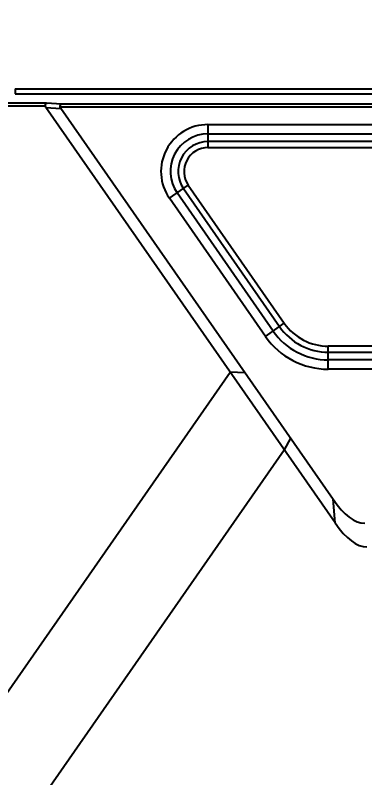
# Model space of a CAD drawing. Header units: millimetres. Extents: x 389 to 17466, y 310 to 5904.
# Drawn here: x 4754.5 to 4813.6, y 1516.9 to 1645.9 of the extents above; entities that cross this region are included whole.
import ezdxf

# ---------------------------------------------------------------- set-up
doc = ezdxf.new("R2010")
doc.units = ezdxf.units.MM
doc.layers.add('DIKE-5_20833-YOUDIM', color=7, linetype='Continuous')
doc.styles.get("Standard").update_dxf_attribs({"font": 'arial.ttf'})
doc.dimstyles.new('DIMSTYLE_14', dxfattribs={"dimtxt": 30, "dimasz": 20, "dimexe": 1.75, "dimexo": 0.875, "dimgap": 2, "dimtad": 1, "dimzin": 9, "dimdsep": 46, "dimtxsty": 'Standard', "dimblk": '_FILLED', "dimcen": 0.09, "dimadec": 0, "dimazin": 0, "dimtp": 0.05, "dimtm": 0.05, "dimtfac": 1, "dimtofl": 0, "dimtmove": 0, "dimatfit": 3, "dimldrblk": '_FILLED', "dimfxl": 1, "dimtolj": 1, "dimarcsym": 0})

# ---------------------------------------------------------------- blocks, each defined once
blk = doc.blocks.new('_FILLED')
at = {"color": 0, "linetype": 'ByBlock'}
blk.add_solid([(0, 0), (-1, 0.2), (-1, -0.2)], dxfattribs=at)
blk = doc.blocks.new('*D39')
at = {"layer": 'Defpoints', "color": 0, "linetype": 'Continuous', "transparency": 16777216}
for p in [(5134.54, 1678.6), (4564.54, 1608.48), (5134.54, 1608.48)]:
    blk.add_point(p, dxfattribs=at)
at = {"layer": 'DIKE-5_20833-YOUDIM', "color": 0, "linetype": 'Continuous', "lineweight": -2, "transparency": 16777216}
for p, q in [((4564.54, 1609.36), (4564.54, 1680.35)), ((5134.54, 1609.36), (5134.54, 1680.35)), ((4584.54, 1678.6), (5114.54, 1678.6))]:
    blk.add_line(p, q, dxfattribs=at)
at = {"layer": 'DIKE-5_20833-YOUDIM', "color": 0, "linetype": 'Continuous', "lineweight": -2, "transparency": 16777216, "xscale": 20, "yscale": 20, "zscale": 20, "rotation": 180}
blk.add_blockref('_FILLED', (4564.54, 1678.6), dxfattribs=at)
at = {"layer": 'DIKE-5_20833-YOUDIM', "color": 0, "linetype": 'Continuous', "lineweight": -2, "transparency": 16777216, "xscale": 20, "yscale": 20, "zscale": 20}
blk.add_blockref('_FILLED', (5134.54, 1678.6), dxfattribs=at)
at = {"layer": 'DIKE-5_20833-YOUDIM', "color": 0, "linetype": 'Continuous', "transparency": 16777216, "insert": (4849.54, 1700.02), "char_height": 30, "attachment_point": 5}
blk.add_mtext('\\A1;570 [1\'-10 1/2"]', dxfattribs=at)
blk = doc.blocks.new('*D42')
at = {"layer": 'Defpoints', "color": 0, "linetype": 'Continuous', "transparency": 16777216}
for p in [(5153.04, 1747.66), (4546.04, 1605.98), (5153.04, 1605.98)]:
    blk.add_point(p, dxfattribs=at)
at = {"layer": 'DIKE-5_20833-YOUDIM', "color": 0, "linetype": 'Continuous', "lineweight": -2, "transparency": 16777216}
for p, q in [((4546.04, 1606.86), (4546.04, 1749.41)), ((5153.04, 1606.86), (5153.04, 1749.41)), ((4566.04, 1747.66), (5133.04, 1747.66))]:
    blk.add_line(p, q, dxfattribs=at)
at = {"layer": 'DIKE-5_20833-YOUDIM', "color": 0, "linetype": 'Continuous', "lineweight": -2, "transparency": 16777216, "xscale": 20, "yscale": 20, "zscale": 20, "rotation": 180}
blk.add_blockref('_FILLED', (4546.04, 1747.66), dxfattribs=at)
at = {"layer": 'DIKE-5_20833-YOUDIM', "color": 0, "linetype": 'Continuous', "lineweight": -2, "transparency": 16777216, "xscale": 20, "yscale": 20, "zscale": 20}
blk.add_blockref('_FILLED', (5153.04, 1747.66), dxfattribs=at)
at = {"layer": 'DIKE-5_20833-YOUDIM', "color": 0, "linetype": 'Continuous', "transparency": 16777216, "insert": (4849.54, 1769.08), "char_height": 30, "attachment_point": 5}
blk.add_mtext('\\A1;607 [1\'-11 7/8"]', dxfattribs=at)

msp = doc.modelspace()

# ---------------------------------------------------------------- linework, layer by layer
at = {"color": 7, "linetype": 'Continuous'}
for p, q in [((4754.5375, 1633.482), (4754.5375, 1632.6378)), ((4754.5375, 1633.482), (4944.5375, 1633.482)), ((4754.5375, 1632.6378), (4832.5508, 1632.6378)), ((4759.6162, 1630.5305), (4712.2375, 1630.5305)), ((4759.8204, 1631.0298), (4712.7375, 1631.0298)), ((4808.5681, 1560.047), (4759.6851, 1630.3042)), ((4759.6897, 1630.2977), (4762.2173, 1630.1667)), ((4762.3481, 1630.8988), (4759.8204, 1631.0298)), ((4762.1438, 1630.3995), (4936.8574, 1630.3995)), ((4936.6511, 1630.8988), (4762.3481, 1630.8988)), ((4762.2127, 1630.1732), (4808.2215, 1564.047)), ((4787.0991, 1627.4233), (4787.0991, 1623.5331)), ((4787.0991, 1627.4233), (4911.976, 1627.4233)), ((4787.0991, 1625.8448), (4911.976, 1625.8448)), ((4911.976, 1624.5317), (4787.0991, 1624.5317)), ((4787.0991, 1623.5331), (4911.976, 1623.5331)), ((4780.5771, 1614.9513), (4783.7721, 1617.1708)), ((4782.9519, 1616.601), (4799.1748, 1593.2484)), ((4783.7721, 1617.1708), (4799.995, 1593.8181)), ((4796.8, 1591.5987), (4780.5771, 1614.9513)), ((4798.0964, 1592.4992), (4781.8735, 1615.8519)), ((4796.8, 1591.5987), (4799.995, 1593.8181)), ((4807.4283, 1586.0408), (4807.4283, 1589.931)), ((4891.6467, 1589.931), (4807.4283, 1589.931)), ((4807.4283, 1588.9324), (4891.6467, 1588.9324)), ((4891.6467, 1587.6193), (4807.4283, 1587.6193)), ((4532.462, 1213.6368), (4790.8254, 1585.5477)), ((4793.3447, 1585.4287), (4790.8254, 1585.5477)), ((4891.6467, 1586.0408), (4807.4283, 1586.0408)), ((4801.032, 1574.3802), (4799.9646, 1572.4123)), ((4532.5668, 1187.4964), (4799.9646, 1572.4123)), ((4808.5681, 1560.047), (4808.2215, 1564.047))]:
    msp.add_line(p, q, dxfattribs=at)
for points in [[(4759.6162, 1630.5305), (4759.6216, 1630.4548), (4759.6458, 1630.3762), (4759.6851, 1630.3042)], [(4762.2127, 1630.1732), (4762.1735, 1630.2451), (4762.1493, 1630.3236), (4762.1438, 1630.3995)]]:
    msp.add_lwpolyline(points, dxfattribs=at)
for centre, radius, start, end in [((4787.0991, 1619.482), 7.9412, 90.000002, 214.787383), ((4787.0991, 1619.482), 6.3627, 90.000001, 214.787383), ((4787.0991, 1619.482), 5.0497, 90, 214.787384), ((4787.0991, 1619.482), 4.051, 90, 214.787384), ((4807.4283, 1598.982), 10.0497, 214.787386, 270), ((4807.4283, 1598.982), 9.051, 214.787384, 270), ((4807.4283, 1598.982), 12.9412, 214.787395, 269.999999), ((4807.4283, 1598.982), 11.3627, 214.787389, 270)]:
    msp.add_arc(centre, radius, start, end, dxfattribs=at)
for centre in [(4796.3854, 1761.5385), (4796.732, 1757.5385)]:
    msp.add_ellipse(centre, major_axis=(-17.4646, 201.5449), ratio=0.12357874, start_param=-3.35347728, end_param=-3.15230082, dxfattribs=at)
for points, knots in [([(4759.615, 1630.5305), (4759.6316, 1630.6416), (4759.6327, 1630.7515), (4759.6998, 1630.9866), (4759.7675, 1630.9151), (4759.7831, 1630.8882)], [0, 0, 0, 0, 0.64104582, 0.8224198, 1, 1, 1, 1]), ([(4762.1425, 1630.3919), (4762.1425, 1630.5055), (4762.1489, 1630.6174), (4762.2252, 1630.8535), (4762.2902, 1630.7817), (4762.3026, 1630.7549)], [0, 0, 0, 0, 0.64481258, 0.83220348, 1, 1, 1, 1])]:
    msp.add_open_spline(points, degree=3, knots=knots, dxfattribs=at)

# ---------------------------------------------------------------- dimensions: what is measured, and where the dimension line sits
at = {"layer": 'DIKE-5_20833-YOUDIM', "linetype": 'Continuous'}
dim = msp.add_linear_dim(base=(5153.0375, 1747.6619), p1=(4546.0375, 1605.982), p2=(5153.0375, 1605.982), dimstyle='DIMSTYLE_14', override={"dimpost": '<>', "dimtol": 0, "dimtp": 0.08, "dimtm": 0.08}, dxfattribs=at)
dim.commit()
dim.dimension.update_dxf_attribs({"geometry": '*D42', "text_midpoint": (4849.5375, 1747.6619), "dimtype": 160})
dim = msp.add_linear_dim(base=(5134.5375, 1678.6), p1=(4564.5375, 1608.482), p2=(5134.5375, 1608.482), dimstyle='DIMSTYLE_14', override={"dimpost": '<>', "dimtol": 0, "dimtp": 0.08, "dimtm": 0.08}, dxfattribs=at)
dim.commit()
dim.dimension.update_dxf_attribs({"geometry": '*D39', "text_midpoint": (4849.5375, 1700.0202)})

doc.saveas('drawing.dxf')
